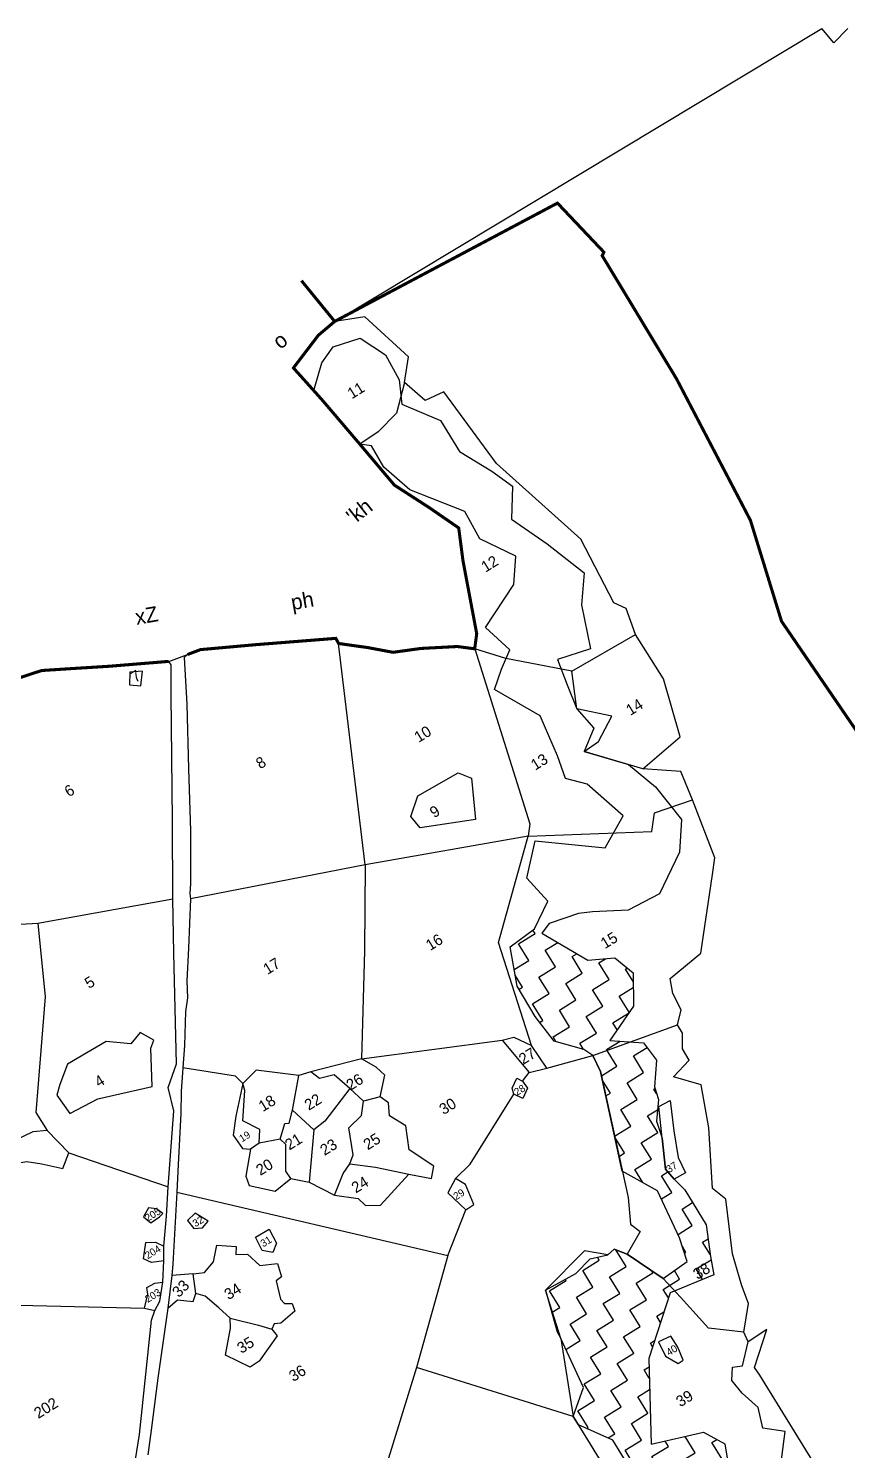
# Model space of a CAD drawing. Header units: metres. Extents: x 319666 to 326423, y 1825621 to 1831072.
# Drawn here: x 322307 to 323735, y 1828249 to 1830727 of the extents above; entities that cross this region are included whole.
import ezdxf
from ezdxf.enums import TextEntityAlignment as Align

# ---------------------------------------------------------------- set-up
doc = ezdxf.new("R2010")
doc.units = ezdxf.units.M
doc.header["$MEASUREMENT"] = 0
doc.linetypes.add('DASHDOT', pattern=[1, 0.5, -0.25, 0, -0.25])
doc.linetypes.add('DIVIDE', pattern=[31.75, 12.7, -6.35, 0, -6.35, 0, -6.35])
for name, color, linetype in [('OFF', 1, 'Continuous'), ('POLY_HATCH', 12, 'Continuous'), ('POLY_PARCEL', 6, 'Continuous'), ('POLY_WATER', 4, 'Continuous'), ('TEXT_MAPOUT', 7, 'Continuous'), ('TEXT_PARCEL', 7, 'Continuous'), ('V_BOUND_LINE', 7, 'Continuous'), ('V_BOUND_STREAM_LINE', 7, 'DASHDOT'), ('V_DIVIDE_LINE', 7, 'DIVIDE')]:
    doc.layers.add(name, color=color, linetype=linetype)
doc.styles.add('TEXT _PARCEL', font='', dxfattribs={"height": 0.18})
doc.styles.add('TEXT_MAP', font='', dxfattribs={"height": 0.25})
doc.styles.get('TEXT _PARCEL').set_extended_font_data('Kruti Dev 050')
doc.styles.get('TEXT_MAP').set_extended_font_data('Kruti Dev 050')

# ---------------------------------------------------------------- blocks, each defined once
blk = doc.blocks.new('qq')
at = {"layer": 'POLY_HATCH'}
h = blk.add_hatch(dxfattribs=at)
h.set_pattern_fill('ZIGZAG', color=256, scale=10.490761, angle=32.315, style=0)
h.set_pattern_definition([(32.31495, (321999.867, 1823241.34), (10.34383, 45.95512), [33.30817, -33.30817]), (122.31495, (322028.017, 1823259.144), (-45.95512, 10.34383), [33.30817, -33.30817])])
h.paths.add_polyline_path([(323277.4, 1828346.2), (323260.5, 1828296.4), (323269.5, 1828282.2), (323328.8, 1828256.9), (323376, 1828182.1), (323398.6, 1828135.3), (323460.9, 1828136.3), (323493.9, 1828097.9), (323536.2, 1828055.7), (323560.8, 1828053.6), (323616.6, 1828059.2), (323659.1, 1828005.8), (323688.2, 1828006.8), (323734.7, 1827985.7), (323766.5, 1827946.4), (323811.5, 1827857.9), (323834.9, 1827801.2), (323906.6, 1827745.4), (323909.2, 1827719.8), (323944.1, 1827673.7), (323988.7, 1827630.1), (324025.2, 1827631.4), (324070.1, 1827607.5), (324095.3, 1827567.6), (324113.3, 1827533.6), (324141.1, 1827600.1), (324091.5, 1827657.6), (324079.4, 1827701.7), (324029.2, 1827756), (323933.8, 1827878.3), (323899.2, 1827902), (323876.9, 1827932.6), (323760.5, 1828084.5), (323712.8, 1828063.7), (323692.7, 1828054.5), (323672.2, 1828106.1), (323626.3, 1828115.7), (323603.6, 1828142.9), (323540.4, 1828137.8), (323520.3, 1828252.5), (323483.6, 1828272), (323394.2, 1828250.4), (323388.8, 1828397), (323423.9, 1828509.9), (323498.4, 1828541.3), (323492.6, 1828572.5), (323484.5, 1828626.7), (323447, 1828686.1), (323428.9, 1828704), (323413.8, 1828721.3), (323407.3, 1828774.2), (323397.5, 1828803.1), (323400.4, 1828839.9), (323393.6, 1828861.7), (323396.3, 1828907.1), (323374.1, 1828936.6), (323316.1, 1828940), (323356, 1828999.3), (323354.9, 1829056.2), (323323.2, 1829081.5), (323277.2, 1829076.8), (323185.2, 1829129.7), (323144, 1829098.4), (323156.7, 1829031.4), (323187.8, 1828979.6), (323221.1, 1828937.9), (323271.6, 1828924.4), (323287.4, 1828914.3), (323300.9, 1828886.6), (323339.9, 1828717.1), (323400.7, 1828684.1), (323439.3, 1828603.8), (323452.6, 1828563.4), (323411.9, 1828534.2), (323350.1, 1828574.8), (323327.3, 1828583.3), (323317, 1828573.5), (323286.5, 1828566.5), (323262.6, 1828540.9), (323210.7, 1828511.8), (323237.7, 1828429.4)])
at = {"layer": 'OFF'}
for points in [[(322832.1, 1830164.5), (323660, 1830674.5)], [(322554.5, 1829580.1), (322586.6, 1829592.2)]]:
    blk.add_lwpolyline(points, dxfattribs=at)
at = {"layer": 'POLY_HATCH'}
blk.add_lwpolyline([(323376, 1828182.1), (323328.8, 1828256.9), (323269.5, 1828282.2), (323260.5, 1828296.4), (323277.4, 1828346.2), (323237.7, 1828429.4), (323210.7, 1828511.8), (323262.6, 1828540.9), (323286.5, 1828566.5), (323317, 1828573.5), (323327.3, 1828583.3), (323350.1, 1828574.8), (323411.9, 1828534.2), (323452.6, 1828563.4), (323439.3, 1828603.8), (323400.7, 1828684.1), (323339.9, 1828717.1), (323300.9, 1828886.6), (323287.4, 1828914.3), (323271.6, 1828924.4), (323221.1, 1828937.9), (323187.8, 1828979.6), (323156.7, 1829031.4), (323144, 1829098.4), (323185.3, 1829129.8), (323207.8, 1829177.1), (323171, 1829215.9), (323184.5, 1829280.3), (323304.9, 1829269.3), (323334.6, 1829324.6), (323272.8, 1829378), (323235.4, 1829387.5), (323221.6, 1829425.9), (323190.9, 1829493.7), (323112.2, 1829538.1), (323123.7, 1829572.8), (323137.6, 1829606), (323096, 1829644.2), (323143.7, 1829718), (323146.1, 1829766.6), (323084.2, 1829795.5), (323058.3, 1829841.9), (322963.8, 1829878.1), (322918.9, 1829916), (322897.6, 1829952.6), (322877.2, 1829955.3), (322811.5, 1830030.7), (322797.5, 1830045.9), (322810.7, 1830093.4), (322829.8, 1830121.2), (322876, 1830136.5), (322919.9, 1830108.4), (322943.4, 1830065.7), (322948.6, 1830024.5), (323015, 1829996.8), (323048.1, 1829944.5), (323103.8, 1829911.6), (323139.3, 1829886), (323138.3, 1829829.5), (323199.5, 1829788), (323263.4, 1829739.5), (323259.6, 1829684.7), (323275.8, 1829609.5), (323219.3, 1829590.6), (323236.3, 1829547.3), (323253.4, 1829506.8), (323282.8, 1829473.8), (323267, 1829433.5), (323342.7, 1829412.2), (323389.3, 1829374.5), (323434.6, 1829319.4), (323431.6, 1829263.5), (323398.4, 1829191.8), (323344.9, 1829163.2), (323284.2, 1829159.7), (323260, 1829156.6), (323210, 1829139), (323197.7, 1829122.5), (323277.2, 1829076.8), (323323.2, 1829081.5), (323354.9, 1829056.2), (323356, 1828999.3), (323316.1, 1828940), (323374.1, 1828936.6), (323396.3, 1828907.1), (323393.6, 1828861.7), (323400.4, 1828839.9), (323397.5, 1828803.1), (323407.3, 1828774.2), (323413.8, 1828721.3), (323428.9, 1828704), (323447, 1828686.1), (323484.5, 1828626.7), (323492.6, 1828572.5), (323498.4, 1828541.3), (323423.9, 1828509.9), (323388.8, 1828397), (323394.2, 1828250.4), (323483.6, 1828272), (323520.3, 1828252.5), (323540.4, 1828137.8)], dxfattribs=at)
at = {"layer": 'POLY_PARCEL'}
for points in [[(322952.7, 1830061.1), (322939.3, 1830008.9), (322908.5, 1829976.4), (322877.2, 1829955.3)], [(323244.5, 1829571.1), (323352.4, 1829634.8), (323352.4, 1829634.8)], [(322894.4, 1829235.7), (322844.8, 1829613.9), (322844.8, 1829613.9), (322844.8, 1829613.9)], [(323077.7, 1829607.3), (323077.7, 1829607.3), (323077.7, 1829607.3), (323175.3, 1829308.9), (323172.6, 1829288)], [(323244.5, 1829571.1), (323131.1, 1829591.4), (323077.7, 1829607.3)], [(323367.3, 1829405.3), (323267, 1829433.5), (323291, 1829450.9), (323313.6, 1829494.6), (323253.4, 1829506.8), (323244.5, 1829571.1)], [(322971.6, 1829319.1), (322983, 1829354.7), (323051.6, 1829394.8), (323074.5, 1829386.3), (323082, 1829315.7), (322988, 1829300), (322971.6, 1829319.1)], [(323172.6, 1829288), (323384.2, 1829298.4), (323388.1, 1829330.3), (323453.4, 1829353.4)], [(323172.6, 1829288), (322894.4, 1829235.7)], [(323182.5, 1828930), (323124, 1829105.5), (323124, 1829105.5), (323172.6, 1829288)], [(322894.4, 1829235.7), (322596.2, 1829174.5)], [(322894.4, 1829235.7), (322894.9, 1829089.5), (322891.9, 1828904.1)], [(322335.8, 1829129.9), (322566.2, 1829174.4)], [(322235.7, 1829123.5), (322235.7, 1829123.5), (322335.8, 1829129.9)], [(322335.8, 1829129.9), (322349.5, 1829004.2), (322335.9, 1828806.5), (322355.6, 1828775.7)], [(323287.4, 1828914.3), (323431.4, 1828967.9)], [(322891.9, 1828904.1), (322891.9, 1828904.1), (323132.1, 1828938.7)], [(323132.1, 1828938.7), (323152.1, 1828943.8), (323182.5, 1828930)], [(323132.1, 1828938.7), (323178.8, 1828883.8)], [(323208.7, 1828891.8), (323182.5, 1828930)], [(322891.9, 1828904.1), (322805.5, 1828881.1)], [(322924.4, 1828839.6), (322931.8, 1828876.5), (322916.7, 1828889.9), (322891.9, 1828904.1)], [(323208.7, 1828891.8), (323287.4, 1828914.3)], [(323287.4, 1828914.3), (323300.9, 1828886.6), (323350.2, 1828672), (323355, 1828626.3), (323371.6, 1828613.9), (323350.1, 1828574.8)], [(322688.9, 1828859.8), (322676.7, 1828871.9), (322586.4, 1828885.2)], [(322784.6, 1828874.4), (322711.5, 1828882.8), (322688.9, 1828859.8)], [(322753.9, 1828765.1), (322761.9, 1828792.1), (322769.3, 1828792.5), (322774.7, 1828815), (322784.6, 1828874.4)], [(322805.5, 1828881.1), (322784.6, 1828874.4)], [(322872.2, 1828853), (322845.4, 1828876.4), (322820.4, 1828869.4), (322805.5, 1828881.1)], [(323152.9, 1828846.5), (323149.9, 1828856.8), (323157.8, 1828873.8), (323167.4, 1828869)], [(323167.4, 1828869), (323178.8, 1828883.8)], [(323178.8, 1828883.8), (323208.7, 1828891.8)], [(322688.9, 1828859.8), (322678.1, 1828803.7), (322673.5, 1828771.2), (322689.9, 1828748.8), (322703.7, 1828747.7)], [(322718.1, 1828757.8), (322719.4, 1828781.6), (322689.8, 1828795.6), (322692.8, 1828847.8), (322688.9, 1828859.8)], [(322872.2, 1828853), (322830.1, 1828796.9), (322811.3, 1828781.7), (322804.5, 1828692.1)], [(322895.7, 1828831.8), (322872.2, 1828853)], [(323167.4, 1828869), (323176.1, 1828857), (323168.7, 1828839.2), (323152.9, 1828846.5)], [(322874, 1828724.1), (322879.5, 1828739.6), (322871.1, 1828785.6), (322892.7, 1828806.9), (322895.7, 1828831.8)], [(322924.4, 1828839.6), (322895.7, 1828831.8)], [(322975, 1828707.8), (323013.5, 1828700.5), (323017.6, 1828721.7), (322975, 1828749.3), (322968.8, 1828790.2), (322940.6, 1828807.2), (322938.8, 1828829.1), (322924.4, 1828839.6)], [(323054.6, 1828701.3), (323079.5, 1828725.8), (323152.9, 1828846.5)], [(322774.7, 1828815), (322811.3, 1828781.7)], [(322355.6, 1828775.7), (322331.1, 1828773.2), (322301.2, 1828758.4), (322284.3, 1828765.6), (322215.1, 1828758.5)], [(322392.6, 1828737.9), (322355.6, 1828775.7)], [(322215.1, 1828758.5), (322242.5, 1828721.6), (322261.5, 1828730.8), (322275.6, 1828714.1), (322321.3, 1828722.4), (322347, 1828718.7), (322382.7, 1828711.1), (322392.6, 1828737.9)], [(322718.1, 1828757.8), (322703.7, 1828747.7)], [(322753.9, 1828765.1), (322718.1, 1828757.8)], [(322773.1, 1828698.4), (322764.3, 1828710.6), (322763.9, 1828756.2), (322763.9, 1828756.2), (322753.9, 1828765.1)], [(322392.6, 1828737.9), (322563.1, 1828681.4)], [(322703.7, 1828747.7), (322695.9, 1828701.3), (322701.7, 1828685.6), (322746.7, 1828676.3), (322773.1, 1828698.4)], [(322847.8, 1828670.3), (322862.3, 1828707.9), (322874, 1828724.1)], [(322847.8, 1828670.3), (322888.4, 1828665), (322901.2, 1828653.5), (322926.8, 1828654.4), (322975, 1828707.8)], [(322874, 1828724.1), (322917.7, 1828718.9), (322975, 1828707.8)], [(322773.1, 1828698.4), (322804.5, 1828692.1)], [(322804.5, 1828692.1), (322847.8, 1828670.3)], [(323054.6, 1828701.3), (323041.7, 1828676.7), (323072.8, 1828648)], [(323072.8, 1828648), (323086.8, 1828657.2), (323071.7, 1828691.4), (323054.6, 1828701.3)], [(322578.3, 1828672.6), (323042.9, 1828569.2), (323042.9, 1828569.2)], [(322554.9, 1828635.8), (322543.7, 1828643.7), (322529.9, 1828645.5), (322521.9, 1828629.8), (322534.5, 1828619.9), (322549.1, 1828630.2), (322554.9, 1828635.8)], [(322632.6, 1828623.9), (322610.1, 1828637), (322597.3, 1828624.5), (322608.2, 1828610.6), (322622.6, 1828612.1), (322632.6, 1828623.9)], [(323042.9, 1828569.2), (323072.8, 1828648)], [(322743.5, 1828571.4), (322725.2, 1828574.3), (322713.9, 1828597.4), (322736.7, 1828610.9), (322749.8, 1828587.4), (322743.5, 1828571.4)], [(322557.2, 1828555.1), (322536.1, 1828552), (322522.7, 1828558.3), (322526.3, 1828585.9), (322542.7, 1828586.8), (322557.3, 1828580.3)], [(322607.8, 1828533.4), (322627, 1828535.8), (322642.6, 1828554.4), (322647.7, 1828582.7), (322680.7, 1828580.7), (322680.4, 1828567.3), (322700.6, 1828568.2), (322721.7, 1828548.7), (322752, 1828552.6), (322758.9, 1828529.6), (322750, 1828522.9), (322757.7, 1828491.8), (322764.7, 1828484.2), (322777.5, 1828484.6), (322782.6, 1828471.5), (322758.5, 1828450.8), (322747.4, 1828449.2), (322747.4, 1828449.2), (322743.3, 1828440.1)], [(323350.1, 1828574.8), (323327.3, 1828583.3), (323317, 1828573.5), (323277, 1828579.9), (323210.7, 1828511.8), (323231.5, 1828440.8), (323237.7, 1828429.4), (323260.5, 1828296.4)], [(323042.9, 1828569.2), (322991.6, 1828377.3)], [(323550.8, 1828443.6), (323490.3, 1828450), (323441.9, 1828502.4), (323411.9, 1828534.2), (323350.1, 1828574.8)], [(322607.8, 1828533.4), (322571.1, 1828530)], [(322612.8, 1828499.5), (322607.8, 1828533.4)], [(322525.4, 1828473.5), (322530.4, 1828497.5), (322528.5, 1828508.9), (322542.5, 1828516.8), (322556.1, 1828518.3)], [(322565, 1828474.4), (322581.6, 1828488.5), (322608.4, 1828485.8), (322612.8, 1828499.5)], [(322671.8, 1828458.2), (322652.1, 1828475.4), (322628.6, 1828495.6), (322612.8, 1828499.5)], [(322122.9, 1828476.1), (322224.1, 1828481.6), (322240.4, 1828459.2), (322259.2, 1828459.5), (322261.9, 1828477), (322525.4, 1828473.5)], [(322525.4, 1828473.5), (322542.8, 1828470.1)], [(322743.3, 1828440.1), (322752.8, 1828428.6), (322722.3, 1828385.3), (322707.1, 1828374.6), (322664.8, 1828394.8), (322672.6, 1828441.2), (322671.8, 1828458.2)], [(322671.8, 1828458.2), (322720.7, 1828446.5), (322743.3, 1828440.1)], [(323447.7, 1828394.7), (323438, 1828416.9), (323426.1, 1828435.7), (323405.1, 1828425.6), (323417.1, 1828401.5), (323439.1, 1828389.2), (323447.7, 1828394.7)], [(323613, 1828187), (323623.2, 1828274.6), (323584.9, 1828279.8), (323576.8, 1828315.1), (323549.3, 1828339.6), (323531.3, 1828361), (323532.4, 1828383.5), (323549.1, 1828386.5), (323558.2, 1828427.4)], [(322991.6, 1828377.3), (322991.6, 1828377.3), (322915.5, 1828121.8)], [(323260.5, 1828296.4), (322991.6, 1828377.3)], [(323260.5, 1828296.4), (323330.7, 1828184.8)]]:
    blk.add_lwpolyline(points, dxfattribs=at)
for points in [[(322487.6, 1829539.5), (322507.1, 1829538), (322509.9, 1829562.9), (322488.2, 1829560.7)], [(322371.1, 1828836.5), (322393.7, 1828805.4), (322441.5, 1828830.8), (322534.2, 1828852.7), (322531.2, 1828918.5), (322536.1, 1828932.2), (322512.4, 1828945.2), (322496.7, 1828925.7), (322454.8, 1828929.1), (322389, 1828889.4), (322376.3, 1828854.3)], [(323401.1, 1828828.3), (323420.6, 1828838.6), (323427.3, 1828786.9), (323435.4, 1828741.2), (323447.9, 1828714.9), (323428.9, 1828704), (323413.8, 1828721.3), (323407.3, 1828774.2)]]:
    blk.add_lwpolyline(points, close=True, dxfattribs=at)
at = {"layer": 'POLY_WATER'}
for points in [[(323704.7, 1830674.8), (323680.6, 1830650.1), (323660, 1830674.5)], [(323711.4, 1828161.3), (323579, 1828370.6), (323569.9, 1828383.5), (323590.4, 1828448.7), (323558.2, 1828427.4), (323550.8, 1828443.6), (323558.5, 1828493.1), (323546.3, 1828523), (323530, 1828577.3), (323517.4, 1828670.9), (323494.7, 1828688.8), (323487.1, 1828792.7), (323473.3, 1828865.7), (323425.9, 1828878.9), (323452.2, 1828907.9), (323440.9, 1828927.4), (323440.4, 1828953.7), (323431.4, 1828967.9), (323437.8, 1828993.8), (323423.1, 1829021.6), (323418.4, 1829047.1), (323470.3, 1829091.3), (323489, 1829225.9), (323492.2, 1829254.4), (323453.4, 1829353.4), (323432.7, 1829401.1), (323367.3, 1829405.3), (323431.1, 1829460.8), (323401.2, 1829559.3), (323352.4, 1829634.8), (323335.9, 1829679), (323314.8, 1829688.4), (323257.5, 1829797), (323111.4, 1829924.7), (323019.9, 1830046), (322988.3, 1830030.9), (322952.7, 1830061.1), (322959.1, 1830105.6), (322883.7, 1830172.9), (322832.1, 1830164.5)], [(322496.4, 1828107.8), (322519.2, 1828257.4), (322537.4, 1828453.3), (322542.8, 1828470.1), (322551, 1828486.2), (322556.1, 1828518.3), (322557.2, 1828555.1), (322557.3, 1828580.3), (322561.1, 1828631.4), (322563.1, 1828681.4), (322571.7, 1828811.7), (322561.7, 1828851.5), (322575.5, 1828892.1), (322568.6, 1829081.4), (322566.2, 1829174.4), (322564, 1829308.2), (322559.3, 1829523.4), (322559, 1829561), (322558.9, 1829574.4), (322554.5, 1829580.1)], [(322586.6, 1829592.2), (322581.1, 1829586.8), (322586.2, 1829507.4), (322590.1, 1829396.7), (322595, 1829290.6), (322596.2, 1829200.7), (322594.7, 1829183.7), (322596.2, 1829174.5), (322594, 1829090.1), (322591.6, 1829034.3), (322592.9, 1829005.4), (322589.7, 1828982), (322588.5, 1828923.5), (322586.4, 1828885.2), (322584, 1828845), (322583.8, 1828807), (322580.1, 1828720.1), (322578.3, 1828672.6), (322572.8, 1828549.5), (322571.1, 1828530), (322565, 1828474.4), (322549.5, 1828354.1), (322538.8, 1828265.3), (322533.6, 1828223.1)]]:
    blk.add_lwpolyline(points, dxfattribs=at)
at = {"layer": 'V_BOUND_LINE', "const_width": 5.25}
for points in [[(322586.6, 1829592.2), (322608.6, 1829600.8), (322702.1, 1829610.2), (322840, 1829622.6), (322844.8, 1829613.9), (322895.4, 1829607.3), (322938.1, 1829599.8), (322985.5, 1829606.9), (323047.9, 1829610.9), (323077.7, 1829607.3), (323080.9, 1829633.2), (323056.1, 1829757.4), (323048.1, 1829813.7), (322997.6, 1829847.7), (322937.3, 1829885.7), (322877.2, 1829955.3), (322811.5, 1830030.7), (322762.4, 1830084.2), (322804.4, 1830140.5), (322832.1, 1830164.5)], [(322257.6, 1829537.6), (322283.3, 1829543.8), (322337.4, 1829562.1), (322387.8, 1829565.9), (322453.4, 1829570.7), (322554.5, 1829580.1)]]:
    blk.add_lwpolyline(points, dxfattribs=at)
at = {"layer": 'V_BOUND_STREAM_LINE', "ltscale": 10, "const_width": 5.25}
blk.add_lwpolyline([(323865.4, 1829284), (323602.1, 1829660.1), (323546.9, 1829832.4), (323417.8, 1830073), (323288.5, 1830281.9), (323291.4, 1830287.9), (323211, 1830371), (322832.1, 1830164.5)], dxfattribs=at)
at = {"layer": 'V_DIVIDE_LINE', "const_width": 5.25}
blk.add_lwpolyline([(322832.1, 1830164.5), (322774.5, 1830233.6)], dxfattribs=at)
at = {"layer": 'TEXT_MAPOUT', "style": 'TEXT_MAP'}
for s, height, rotation, p in [('o', 26.2, 38.6478, (322739.5, 1830114.7)), ("'kh", 26.23, 38.6478, (322868.8, 1829816.5)), ('ph', 26.23, 10.5365, (322765.1, 1829669.9)), ('xZ', 26.23, 10.5365, (322499, 1829641.8))]:
    blk.add_text(s, height=height, rotation=rotation, dxfattribs=at).set_placement(p)
at = {"layer": 'TEXT_PARCEL', "style": 'TEXT _PARCEL'}
for s, height, rotation, p in [('11', 18.88, 32.315, (322862.8, 1830031.5)), ('12', 18.88, 32.315, (323094.8, 1829737.6)), ('7', 18.9, 32.315, (322497.6, 1829542.5)), ('14', 18.88, 32.315, (323345.2, 1829495.3)), ('10', 18.88, 32.315, (322983.5, 1829445.2)), ('8', 18.9, 32.315, (322713.1, 1829397.1)), ('13', 18.88, 32.315, (323183.4, 1829399.8)), ('6', 18.9, 32.315, (322386.2, 1829345.6)), ('9', 18.9, 32.315, (323011.5, 1829316.6)), ('16', 18.88, 32.315, (323007.1, 1829089.5)), ('15', 18.88, 32.315, (323306.1, 1829096)), ('17', 18.88, 32.315, (322729.3, 1829045.6)), ('5', 18.9, 32.315, (322424.3, 1829018.2)), ('26', 18.88, 32.315, (322873.6, 1828849.1)), ('4', 18.9, 32.315, (322443, 1828849.7)), ('28', 12.59, 32.315, (323158.3, 1828843.4)), ('18', 18.88, 32.315, (322724, 1828811)), ('22', 18.88, 32.315, (322802.5, 1828814.1)), ('30', 18.88, 32.315, (323033.1, 1828809.2)), ('19', 12.59, 32.315, (322688.7, 1828758.8)), ('25', 18.88, 32.315, (322904.1, 1828747.6)), ('21', 18.88, 32.315, (322770.1, 1828745.8)), ('23', 18.88, 32.315, (322830.2, 1828737.2)), ('20', 18.88, 32.315, (322720.8, 1828701.8)), ('37', 12.59, 32.315, (323419.8, 1828714.1)), ('24', 18.88, 32.315, (322884.5, 1828673.5)), ('29', 12.59, 32.315, (323056.3, 1828664)), ('32', 12.59, 32.315, (322610.7, 1828612.7)), ('204', 12.59, 32.315, (322529.7, 1828557.1)), ('31', 12.59, 32.315, (322727.2, 1828579.7)), ('38', 18.88, 32.315, (323470.5, 1828532.1)), ('33', 18.88, 46.3355, (322583.8, 1828491.4)), ('34', 18.88, 32.315, (322668.8, 1828488.7)), ('203', 12.59, 32.315, (322530.7, 1828482.6)), ('35', 18.88, 32.315, (322691.7, 1828397.2)), ('40', 12.59, 32.315, (323423.3, 1828401.3)), ('36', 18.88, 32.315, (322781, 1828350)), ('39', 18.88, 32.315, (323443.7, 1828313.9)), ('202', 18.88, 32.315, (322345.6, 1828282.1))]:
    blk.add_text(s, height=height, rotation=rotation, dxfattribs=at).set_placement(p)
for s, height, p in [('27', 18.88, (323175.1, 1828912.1)), ('205', 12.59, (322537.5, 1828634.1))]:
    blk.add_text(s, height=height, rotation=32.315, dxfattribs=at).set_placement(p, align=Align.MIDDLE)

msp = doc.modelspace()

# ---------------------------------------------------------------- block references
at = {"xscale": 1.018737650889657, "yscale": 1.018737650889657, "zscale": 1.018737650889657, "rotation": 359.3755034692746}
msp.add_blockref('qq', (-26342.3, -30545.8), dxfattribs=at)

doc.saveas('drawing.dxf')
